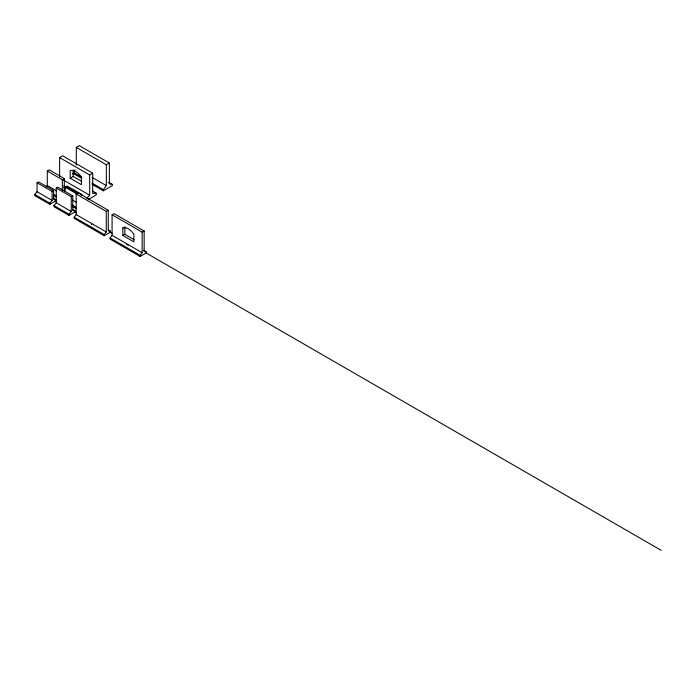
<?xml version="1.0" encoding="UTF-8"?>
<svg xmlns="http://www.w3.org/2000/svg" width="696" height="696" viewBox="0 0 696 696"><rect width="100%" height="100%" fill="white"/><g stroke="black" fill="none" stroke-linecap="round" stroke-linejoin="round"><path stroke-width="1.04" d="M75.064 169.85L73.263 172.277L81.719 177.167M108.602 182.265L112.369 184.44L112.369 185.597L103.339 190.808L103.339 189.651L106.349 185.597L106.349 164.752L76.273 147.387L76.273 165.1M74.176 217.222L76.186 214.603L76.186 194.054L78.187 192.905L108.272 210.27L108.272 230.82L110.272 231.115L110.272 232.273L104.261 235.744L74.176 218.379L74.176 217.222L104.261 234.587L104.261 235.744M104.261 234.587L106.262 231.968L106.262 211.419L76.186 194.054M110.064 237.936L112.073 235.318L112.073 214.768L114.074 213.629L144.15 230.994L144.15 251.543L146.16 251.83L146.16 252.987L140.14 256.467L110.064 239.102L110.064 237.936L140.14 255.31L140.14 256.467M140.14 255.31L142.149 252.683L142.149 232.133L112.073 214.768M34.8 194.489L37.053 191.739L37.053 182.761L38.558 181.9L53.601 190.582L53.601 199.552L55.854 199.7L55.854 200.857L49.842 204.328L34.8 195.646L34.8 194.489L49.842 203.171L49.842 204.328M49.842 203.171L52.096 200.422L52.096 191.452L37.053 182.761M53.975 205.564L56.237 202.806L56.237 188.05L57.733 187.18L72.776 195.863L72.776 210.627L75.029 210.766L75.029 211.923L69.017 215.403L53.975 206.721L53.975 205.564L69.017 214.246L69.017 215.403M69.017 214.246L71.27 211.497L71.27 196.733L56.237 188.05M46.093 186.928L47.293 185.536L47.293 171.068L49.294 169.911L64.337 178.594L64.337 191M86.887 198.23L89.688 195.228L89.688 174.966L92.698 173.156L62.614 155.791L59.604 157.601L59.604 176.801M76.273 147.387L79.274 145.655L109.359 163.021L109.359 183.857L112.369 184.44M47.293 171.068L62.336 179.751L64.337 178.594M72.349 173.965L74.202 172.895M70.192 178.211L81.415 184.692L81.415 177.149A12.615 7.282 60 0 0 70.192 170.668L70.192 178.211L73.193 176.471L81.615 181.334M52.096 191.452L53.601 190.582M65.041 191.444L65.041 187.102L67.042 185.945L82.084 194.628L81.084 195.202M106.349 164.752L109.359 163.021M71.27 196.733L72.776 195.863M88.009 199.656L96.205 194.924L96.205 193.184L92.446 191.017M122.844 227.949A12.145 7.012 60 0 1 133.876 234.317L133.876 241.843L122.844 235.474L122.844 227.949L124.184 227.183M122.844 235.474L124.854 234.317L134.041 239.624M106.262 211.419L108.272 210.27M142.149 232.133L144.15 230.994M96.205 193.184L92.698 193.418L92.698 173.156M59.604 157.601L89.688 174.966M92.246 177.454L106.349 185.597M92.063 183.135L103.339 189.651M73.263 173.434L81.719 178.324M92.063 184.292L103.339 190.808M63.362 180.038L89.688 195.228M66.042 186.519L78.265 193.575M63.623 185.954L65.502 187.033M65.041 187.102L77.256 194.158M63.623 187.685L65.502 188.773M47.293 185.536L56.689 190.965M72.558 200.126L76.316 202.292M53.688 194.436L56.507 196.063M72.367 205.224L76.134 207.399M53.688 195.593L56.507 197.22M72.367 206.381L76.134 208.556M53.035 198.073L55.854 199.7M73.15 209.687L75.029 210.766M108.393 230.028L110.272 231.115M143.341 250.203L146.16 251.83M54.941 200.326L56.82 201.414M74.707 211.741L76.586 212.828M109.542 231.846L112.361 233.482M146.256 253.048L661.2 550.345M37.053 191.739L52.096 200.422M56.237 202.806L71.27 211.497M76.186 214.603L106.262 231.968M112.073 235.318L142.149 252.683M124.854 226.792L124.854 234.317M73.193 170.007L73.193 176.471M62.336 179.751L62.336 190.086M128.107 245.253A1.627 0.94 0 0 1 127.69 245.218M126.533 244.548A1.627 0.94 0 0 1 126.481 244.305M91.802 224.504A1.627 0.94 0 0 1 91.411 224.408"/></g></svg>
